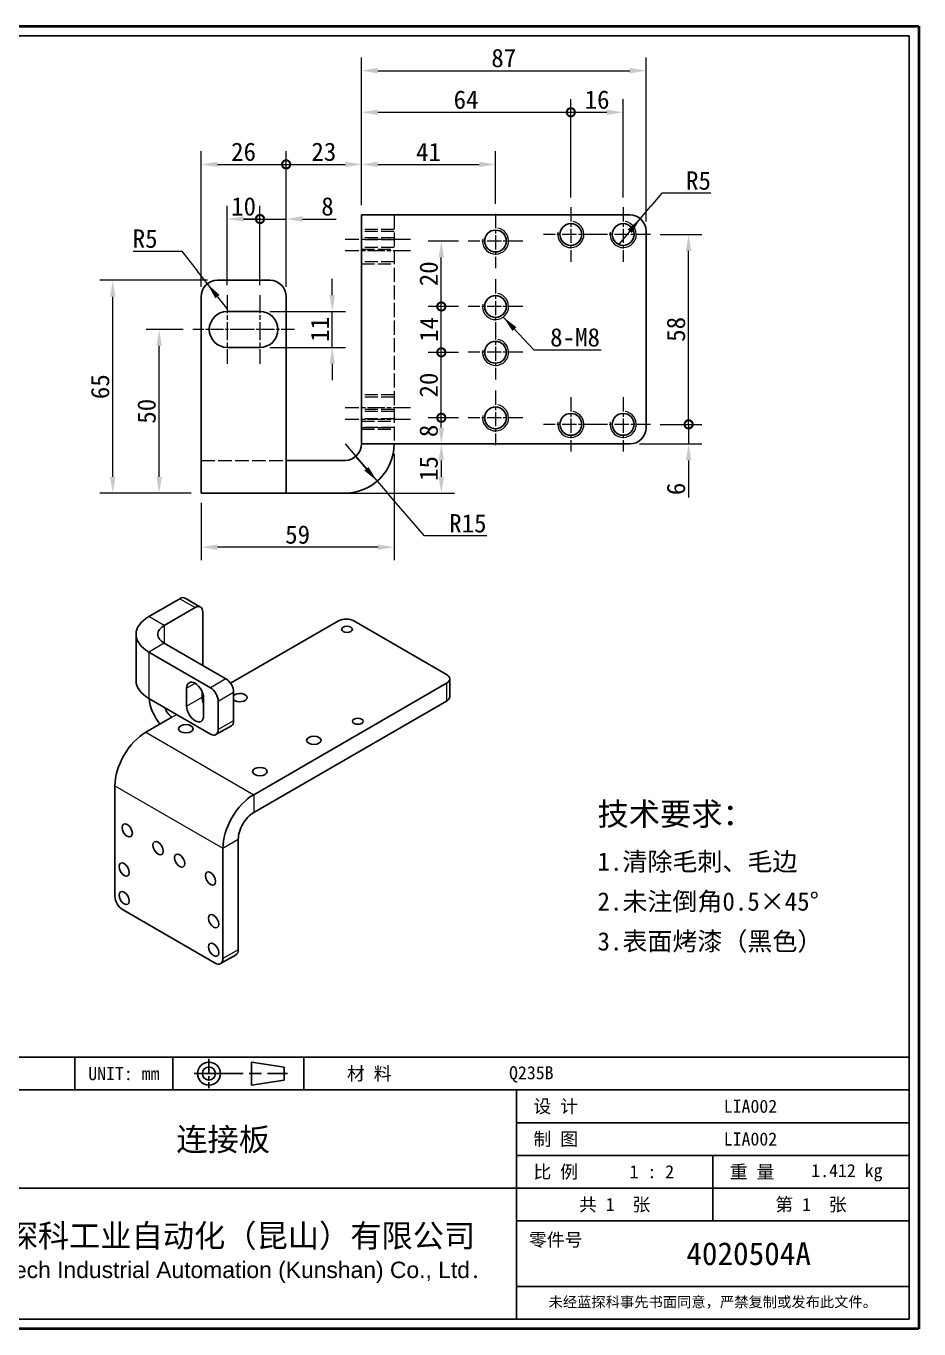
# Model space of a CAD drawing. Header units: millimetres. Extents: x 12 to 583, y 11 to 409.
# Drawn here: x 310.1 to 583, y 11 to 409 of the extents above; entities that cross this region are included whole.
import ezdxf
from ezdxf.enums import TextEntityAlignment as Align

# ---------------------------------------------------------------- set-up
doc = ezdxf.new("R2010")
doc.units = ezdxf.units.MM
doc.header["$LTSCALE"] = 2
doc.linetypes.add('CHAIN', pattern=[0.3543, 0.2362, -0.0295, 0.0591, -0.0295])
doc.linetypes.add('DASHED', pattern=[0.2067, 0.1654, -0.0413])
for name, color, linetype, lineweight in [('1', 7, 'Continuous', 18), ('可见 (ISO)', 7, 'Continuous', 25), ('可见窄的 (ISO)', 7, 'Continuous', 18), ('图框 (ISO)', 7, 'Continuous', 35), ('标题 (ISO)', 7, 'Continuous', 25)]:
    doc.layers.add(name, color=color, linetype=linetype, lineweight=lineweight)
for name, color, linetype, lineweight, true_color in [('中心标记 (ISO)', 1, 'CHAIN', 18, 0xff0000), ('中心线 (ISO)', 1, 'CHAIN', 18, 0xff0000), ('尺寸 (ISO)', 7, 'Continuous', 18, 0x008000), ('符号 (ISO)', 7, 'Continuous', 18, 0x008000), ('隐藏 (ISO)', 5, 'DASHED', 18, 0x0000ff)]:
    doc.layers.add(name, color=color, linetype=linetype, lineweight=lineweight, true_color=true_color)
doc.styles.add('文本样式164', font='SimSun.ttf')
doc.styles.add('文本样式165', font='SimSun.ttf')
doc.styles.add('文本样式74', font='SimSun.ttf')
doc.styles.add('最新国标', font='simfang.ttf')
doc.styles.add('注释文本 (ISO)', font='simfang.ttf')
doc.dimstyles.new('默认 (GB)', dxfattribs={"dimscale": 2, "dimtxt": 2.8, "dimasz": 2.5, "dimexe": 2, "dimexo": 1.5, "dimgap": 0.5, "dimtad": 1, "dimtoh": 1, "dimdsep": 46, "dimtxsty": '最新国标', "dimcen": 0.09, "dimdle": 10, "dimclrd": 256, "dimclre": 256, "dimclrt": 256, "dimaunit": 1, "dimadec": 3, "dimazin": 2, "dimtfac": 0.535714, "dimtmove": 0, "dimatfit": 3, "dimfxl": 0, "dimtolj": 1, "dimtzin": 0, "dimlwd": -1, "dimlwe": -1, "dimarcsym": 0})
doc.dimstyles.new('默认 (GB)$7', dxfattribs={"dimscale": 2, "dimtxt": 2.8, "dimasz": 2.5, "dimexe": 2, "dimexo": 1.5, "dimgap": 0.5, "dimtad": 1, "dimtoh": 1, "dimdsep": 46, "dimtxsty": '最新国标', "dimcen": 0.09, "dimdle": 10, "dimclrd": 256, "dimclre": 256, "dimclrt": 256, "dimaunit": 1, "dimadec": 3, "dimazin": 2, "dimtfac": 0.535714, "dimtmove": 0, "dimatfit": 3, "dimfxl": 0, "dimtolj": 1, "dimtzin": 0, "dimlwd": -1, "dimlwe": -1, "dimarcsym": 0})

# ---------------------------------------------------------------- blocks, each defined once
blk = doc.blocks.new('图框 最新国标')
at = {"layer": '图框 (ISO)'}
for p, q in [((6, 204.5), (291.5, 204.5)), ((291.5, 204.5), (291.5, 5.5)), ((291.5, 5.5), (6, 5.5))]:
    blk.add_line(p, q, dxfattribs=at)
at = {"layer": '图框 (ISO)', "color": 7, "linetype": 'Continuous', "lineweight": 25}
for p, q in [((18, 203), (290, 203)), ((18, 203), (290, 203)), ((290, 203), (290, 7)), ((290, 203), (290, 7)), ((290, 7), (6, 7)), ((290, 7), (18, 7))]:
    blk.add_line(p, q, dxfattribs=at)
at = {"layer": '图框 (ISO)', "style": '文本样式74'}
blk.add_attdef('零件代号_001', (42.68, 200.25), '', height=2.5, rotation=180, dxfattribs=at)
blk = doc.blocks.new('标题栏 最新国标')
at = {"layer": '标题 (ISO)'}
for p, q in [((381.98, -183.84), (196.98, -183.84)), ((196.98, -183.84), (196.98, -223.84)), ((254.48, -183.84), (254.48, -188.84)), ((269.48, -183.84), (269.48, -188.84)), ((281.48, -188.09), (281.48, -184.59)), ((281.48, -184.59), (286.48, -185.34)), ((289.48, -183.84), (289.48, -188.84)), ((381.98, -223.84), (381.98, -183.84)), ((383.48, -183.84), (383.48, -225.34)), ((286.48, -185.34), (286.48, -187.34)), ((196.98, -188.84), (381.98, -188.84)), ((232.98, -188.84), (232.98, -223.84)), ((286.48, -187.34), (281.48, -188.09)), ((321.98, -188.84), (321.98, -223.84)), ((321.98, -193.84), (381.98, -193.84)), ((321.98, -198.84), (381.98, -198.84)), ((351.98, -198.84), (351.98, -208.84)), ((321.98, -203.84), (232.98, -203.84)), ((321.98, -203.84), (381.98, -203.84)), ((321.98, -208.84), (381.98, -208.84)), ((321.98, -218.84), (381.98, -218.84)), ((196.98, -223.84), (381.98, -223.84)), ((383.48, -225.34), (196.98, -225.34))]:
    blk.add_line(p, q, dxfattribs=at)
at = {"layer": '标题 (ISO)', "linetype": 'CHAIN', "ltscale": 5.000333}
blk.add_line((274.98, -184.09), (274.98, -188.59), dxfattribs=at)
at = {"layer": '标题 (ISO)', "linetype": 'CHAIN', "ltscale": 15.834605}
blk.add_line((272.73, -186.34), (286.98, -186.34), dxfattribs=at)
at = {"layer": '标题 (ISO)'}
for radius in [1.75, 1]:
    blk.add_circle((274.98, -186.34), radius, dxfattribs=at)
at = {"layer": '1', "style": '文本样式164'}
for s, p in [('材 料', (299.48, -186.34)), ('UNIT: mm', (261.98, -186.34)), ('设 计', (327.98, -191.34)), ('制 图', (327.98, -196.34)), ('比 例', (327.98, -201.34)), ('重 量', (357.98, -201.34)), ('共 1  张', (336.98, -206.34)), ('第 1  张', (366.98, -206.34))]:
    blk.add_text(s, height=2, dxfattribs=at).set_placement(p, align=Align.MIDDLE_CENTER)
at = {"layer": '标题 (ISO)', "char_height": 2, "style": '注释文本 (ISO)'}
for s, insert, attachment_point, line_spacing_factor in [('{\\fSimSun|b0|i0|c134|p2;\\H0.65x;      未注公差角度及线性公差使用m\\P（GB/T1804-2000），未注形位公差使\\P用K级（GB/T 1184-1996）。\\P—————————————————\\P             6以下    ±0.05 mm\\P     6 ～   30以下    ±0.10 mm\\P    30 ～  120以下    ±0.15 mm\\P   120 ～  400以下    ±0.20 mm\\P   400 ～ 1000以下    ±0.30 mm\\P  1000 ～ 2000以下    ±0.50 mm\\P          2000以上    ±0.80 mm\\P\\H0.38462x;\\P\\H2.6x;           300以下    ±30′\\P   300 ～ 1000以下    ±15′\\P          1000以上    ±5′}', (198.48, -206.34), 4, 1.075116), ('{\\fMicrosoft YaHei|b0|i0|c134|p34;\\H1.75x;蓝探科工业自动化（昆山）有限公司\\P\\fArial|b0|i0|c0|p34;\\H0.71429x;Lantech Industrial Automation (Kunshan) Co., Ltd\\fFangSong|b0|i0|c134|p49;.\\H1.15195x; }', (277.48, -213.84), 5, 0.978695)]:
    blk.add_mtext(s, dxfattribs=dict(at, insert=insert, attachment_point=attachment_point, line_spacing_factor=line_spacing_factor))
at = {"layer": '标题 (ISO)', "attachment_point": 5, "style": '注释文本 (ISO)'}
for s, insert, char_height in [('\\fFangSong|b0|i0;零件号', (327.98, -211.84), 2), ('\\fSimSun|b0|i0;{\\H1.6000;未经蓝探科事先书面同意，严禁复制或发布此文件。}', (351.98, -221.34), 1.6)]:
    blk.add_mtext(s, dxfattribs=dict(at, insert=insert, char_height=char_height))
at = {"layer": '标题 (ISO)'}
for tag, p, height, style in [('材料_001', (320.84, -187.21), 2, '注释文本 (ISO)'), ('设计人_001', (353.65, -192.33), 2, '注释文本 (ISO)'), ('库存编号_001', (269.98, -198.14), 3.5, '文本样式165'), ('设计人_001', (353.65, -197.33), 2, '注释文本 (ISO)'), ('视图比例_001', (339.26, -202.33), 2, '注释文本 (ISO)'), ('质量\\P3;_001', (367.02, -202.16), 2, '注释文本 (ISO)'), ('零件代号_001', (347.93, -215.59), 3.5, '文本样式165')]:
    blk.add_attdef(tag, p, '', height=height, dxfattribs=dict(at, style=style))
blk = doc.blocks.new('_DotSmall')
at = {"color": 0, "linetype": 'ByBlock', "const_width": 0.5}
blk.add_lwpolyline([(-0.0625, 0, 1), (0.0625, 0, 1)], format="xyb", close=True, dxfattribs=at)
blk = doc.blocks.new('*D19')
at = {"layer": 'Defpoints', "color": 0, "transparency": 16777216}
for p in [(389.6, 366.74), (363.6, 326.33), (389.6, 326.33)]:
    blk.add_point(p, dxfattribs=at)
at = {"layer": '尺寸 (ISO)', "color": 116, "true_color": 0x00803f, "transparency": 16777216}
for p, q in [((363.6, 329.33), (363.6, 370.74)), ((389.6, 329.33), (389.6, 370.74)), ((368.6, 366.74), (389.6, 366.74))]:
    blk.add_line(p, q, dxfattribs=at)
blk.add_solid([(368.6, 367.57), (368.6, 365.9), (363.6, 366.74)], dxfattribs=at)
at = {"layer": '尺寸 (ISO)', "color": 116, "true_color": 0x00803f, "transparency": 16777216, "xscale": 5, "yscale": 5, "zscale": 5}
blk.add_blockref('_DotSmall', (389.6, 366.74), dxfattribs=at)
at = {"layer": '尺寸 (ISO)', "transparency": 16777216, "insert": (376.58, 370.57), "char_height": 5.6, "attachment_point": 5, "style": '最新国标'}
blk.add_mtext('\\A1;26', dxfattribs=at)
blk = doc.blocks.new('*D20')
at = {"layer": 'Defpoints', "color": 0, "transparency": 16777216}
for p in [(412.6, 366.74), (412.6, 351.33), (389.6, 326.33)]:
    blk.add_point(p, dxfattribs=at)
at = {"layer": '尺寸 (ISO)', "color": 116, "true_color": 0x00803f, "transparency": 16777216}
for p, q in [((389.6, 329.33), (389.6, 370.74)), ((412.6, 354.33), (412.6, 370.74)), ((389.6, 366.74), (407.6, 366.74))]:
    blk.add_line(p, q, dxfattribs=at)
blk.add_solid([(407.6, 367.57), (407.6, 365.9), (412.6, 366.74)], dxfattribs=at)
at = {"layer": '尺寸 (ISO)', "color": 116, "true_color": 0x00803f, "transparency": 16777216, "xscale": 5, "yscale": 5, "zscale": 5, "rotation": 180}
blk.add_blockref('_DotSmall', (389.6, 366.74), dxfattribs=at)
at = {"layer": '尺寸 (ISO)', "transparency": 16777216, "insert": (401.12, 370.57), "char_height": 5.6, "attachment_point": 5, "style": '最新国标'}
blk.add_mtext('\\A1;23', dxfattribs=at)
blk = doc.blocks.new('*D21')
at = {"layer": 'Defpoints', "color": 0, "transparency": 16777216}
for p in [(381.6, 350.05), (371.6, 326.83), (381.6, 326.83)]:
    blk.add_point(p, dxfattribs=at)
at = {"layer": '尺寸 (ISO)', "color": 116, "true_color": 0x00803f, "transparency": 16777216}
for p, q in [((371.6, 329.83), (371.6, 354.05)), ((381.6, 329.83), (381.6, 354.05)), ((376.6, 350.05), (381.6, 350.05))]:
    blk.add_line(p, q, dxfattribs=at)
blk.add_solid([(376.6, 350.88), (376.6, 349.21), (371.6, 350.05)], dxfattribs=at)
at = {"layer": '尺寸 (ISO)', "color": 116, "true_color": 0x00803f, "transparency": 16777216, "xscale": 5, "yscale": 5, "zscale": 5}
blk.add_blockref('_DotSmall', (381.6, 350.05), dxfattribs=at)
at = {"layer": '尺寸 (ISO)', "transparency": 16777216, "insert": (376.58, 353.88), "char_height": 5.6, "attachment_point": 5, "style": '最新国标'}
blk.add_mtext('\\A1;10', dxfattribs=at)
blk = doc.blocks.new('*D22')
at = {"layer": 'Defpoints', "color": 0, "transparency": 16777216}
for p in [(389.6, 350.05), (381.6, 326.83), (389.6, 326.33)]:
    blk.add_point(p, dxfattribs=at)
at = {"layer": '尺寸 (ISO)', "color": 116, "true_color": 0x00803f, "transparency": 16777216}
for p, q in [((381.6, 329.83), (381.6, 354.05)), ((389.6, 329.33), (389.6, 354.05)), ((381.6, 350.05), (376.6, 350.05)), ((381.6, 350.05), (389.6, 350.05)), ((394.6, 350.05), (404.86, 350.05))]:
    blk.add_line(p, q, dxfattribs=at)
blk.add_solid([(394.6, 350.88), (394.6, 349.21), (389.6, 350.05)], dxfattribs=at)
at = {"layer": '尺寸 (ISO)', "color": 116, "true_color": 0x00803f, "transparency": 16777216, "xscale": 5, "yscale": 5, "zscale": 5}
blk.add_blockref('_DotSmall', (381.6, 350.05), dxfattribs=at)
at = {"layer": '尺寸 (ISO)', "transparency": 16777216, "insert": (402.23, 353.88), "char_height": 5.6, "attachment_point": 5, "style": '最新国标'}
blk.add_mtext('\\A1;8', dxfattribs=at)
blk = doc.blocks.new('*D23')
at = {"layer": 'Defpoints', "color": 0, "transparency": 16777216}
for p in [(432.6, 281.33), (389.6, 266.33), (437.02, 266.33)]:
    blk.add_point(p, dxfattribs=at)
at = {"layer": '尺寸 (ISO)', "color": 116, "true_color": 0x00803f, "transparency": 16777216}
for p, q in [((435.6, 281.33), (441.02, 281.33)), ((437.02, 276.33), (437.02, 271.33)), ((392.6, 266.33), (441.02, 266.33))]:
    blk.add_line(p, q, dxfattribs=at)
for points in [[(436.18, 276.33), (437.85, 276.33), (437.02, 281.33)], [(436.18, 271.33), (437.85, 271.33), (437.02, 266.33)]]:
    blk.add_solid(points, dxfattribs=at)
at = {"layer": '尺寸 (ISO)', "transparency": 16777216, "insert": (433.18, 273.83), "char_height": 5.6, "attachment_point": 5, "rotation": 90, "style": '最新国标'}
blk.add_mtext('\\A1;15', dxfattribs=at)
blk = doc.blocks.new('*D24')
at = {"layer": 'Defpoints', "color": 0, "transparency": 16777216}
for p in [(350.79, 316.33), (361.1, 316.33), (363.6, 266.33)]:
    blk.add_point(p, dxfattribs=at)
at = {"layer": '尺寸 (ISO)', "color": 116, "true_color": 0x00803f, "transparency": 16777216}
for p, q in [((358.1, 316.33), (346.79, 316.33)), ((350.79, 271.33), (350.79, 311.33)), ((360.6, 266.33), (346.79, 266.33))]:
    blk.add_line(p, q, dxfattribs=at)
for points in [[(349.96, 311.33), (351.63, 311.33), (350.79, 316.33)], [(349.96, 271.33), (351.63, 271.33), (350.79, 266.33)]]:
    blk.add_solid(points, dxfattribs=at)
at = {"layer": '尺寸 (ISO)', "transparency": 16777216, "insert": (346.96, 291.33), "char_height": 5.6, "attachment_point": 5, "rotation": 90, "style": '最新国标'}
blk.add_mtext('\\A1;50', dxfattribs=at)
blk = doc.blocks.new('*D25')
at = {"layer": 'Defpoints', "color": 0, "transparency": 16777216}
for p in [(336.6, 331.33), (368.6, 331.33), (363.6, 266.33)]:
    blk.add_point(p, dxfattribs=at)
at = {"layer": '尺寸 (ISO)', "color": 116, "true_color": 0x00803f, "transparency": 16777216}
for p, q in [((365.6, 331.33), (332.6, 331.33)), ((336.6, 271.33), (336.6, 326.33)), ((360.6, 266.33), (332.6, 266.33))]:
    blk.add_line(p, q, dxfattribs=at)
for points in [[(335.76, 326.33), (337.43, 326.33), (336.6, 331.33)], [(335.76, 271.33), (337.43, 271.33), (336.6, 266.33)]]:
    blk.add_solid(points, dxfattribs=at)
at = {"layer": '尺寸 (ISO)', "transparency": 16777216, "insert": (332.76, 298.83), "char_height": 5.6, "attachment_point": 5, "rotation": 90, "style": '最新国标'}
blk.add_mtext('\\A1;65', dxfattribs=at)
blk = doc.blocks.new('*D26')
at = {"layer": 'Defpoints', "color": 0, "transparency": 16777216}
for p in [(381.6, 321.83), (403.7, 321.83), (381.6, 310.83)]:
    blk.add_point(p, dxfattribs=at)
at = {"layer": '尺寸 (ISO)', "color": 116, "true_color": 0x00803f, "transparency": 16777216}
for p, q in [((403.7, 326.83), (403.7, 331.83)), ((384.6, 321.83), (407.7, 321.83)), ((403.7, 310.83), (403.7, 321.83)), ((384.6, 310.83), (407.7, 310.83)), ((403.7, 305.83), (403.7, 300.83))]:
    blk.add_line(p, q, dxfattribs=at)
for points in [[(402.87, 326.83), (404.54, 326.83), (403.7, 321.83)], [(402.87, 305.83), (404.54, 305.83), (403.7, 310.83)]]:
    blk.add_solid(points, dxfattribs=at)
at = {"layer": '尺寸 (ISO)', "transparency": 16777216, "insert": (399.9, 316.33), "char_height": 5.6, "attachment_point": 5, "rotation": 90, "style": '最新国标'}
blk.add_mtext('\\A1;11', dxfattribs=at)
blk = doc.blocks.new('*D27')
at = {"layer": 'Defpoints', "color": 0, "transparency": 16777216}
for p in [(453.6, 366.74), (412.6, 351.33), (453.6, 351.66)]:
    blk.add_point(p, dxfattribs=at)
at = {"layer": '尺寸 (ISO)', "color": 116, "true_color": 0x00803f, "transparency": 16777216}
for p, q in [((412.6, 354.33), (412.6, 370.74)), ((453.6, 354.66), (453.6, 370.74)), ((417.6, 366.74), (448.6, 366.74))]:
    blk.add_line(p, q, dxfattribs=at)
for points in [[(417.6, 367.57), (417.6, 365.9), (412.6, 366.74)], [(448.6, 367.57), (448.6, 365.9), (453.6, 366.74)]]:
    blk.add_solid(points, dxfattribs=at)
at = {"layer": '尺寸 (ISO)', "transparency": 16777216, "insert": (433.1, 370.54), "char_height": 5.6, "attachment_point": 5, "style": '最新国标'}
blk.add_mtext('\\A1;41', dxfattribs=at)
blk = doc.blocks.new('*D28')
at = {"layer": 'Defpoints', "color": 0, "transparency": 16777216}
for p in [(476.6, 382.66), (412.6, 351.33), (476.6, 353.66)]:
    blk.add_point(p, dxfattribs=at)
at = {"layer": '尺寸 (ISO)', "color": 116, "true_color": 0x00803f, "transparency": 16777216}
for p, q in [((412.6, 354.33), (412.6, 386.66)), ((476.6, 356.66), (476.6, 386.66)), ((417.6, 382.66), (476.6, 382.66))]:
    blk.add_line(p, q, dxfattribs=at)
blk.add_solid([(417.6, 383.49), (417.6, 381.83), (412.6, 382.66)], dxfattribs=at)
at = {"layer": '尺寸 (ISO)', "color": 116, "true_color": 0x00803f, "transparency": 16777216, "xscale": 5, "yscale": 5, "zscale": 5}
blk.add_blockref('_DotSmall', (476.6, 382.66), dxfattribs=at)
at = {"layer": '尺寸 (ISO)', "transparency": 16777216, "insert": (444.58, 386.49), "char_height": 5.6, "attachment_point": 5, "style": '最新国标'}
blk.add_mtext('\\A1;64', dxfattribs=at)
blk = doc.blocks.new('*D29')
at = {"layer": 'Defpoints', "color": 0, "transparency": 16777216}
for p in [(492.6, 382.66), (476.6, 353.66), (492.6, 353.66)]:
    blk.add_point(p, dxfattribs=at)
at = {"layer": '尺寸 (ISO)', "color": 116, "true_color": 0x00803f, "transparency": 16777216}
for p, q in [((476.6, 356.66), (476.6, 386.66)), ((492.6, 356.66), (492.6, 386.66)), ((476.6, 382.66), (487.6, 382.66))]:
    blk.add_line(p, q, dxfattribs=at)
blk.add_solid([(487.6, 383.49), (487.6, 381.83), (492.6, 382.66)], dxfattribs=at)
at = {"layer": '尺寸 (ISO)', "color": 116, "true_color": 0x00803f, "transparency": 16777216, "xscale": 5, "yscale": 5, "zscale": 5, "rotation": 180}
blk.add_blockref('_DotSmall', (476.6, 382.66), dxfattribs=at)
at = {"layer": '尺寸 (ISO)', "transparency": 16777216, "insert": (484.62, 386.49), "char_height": 5.6, "attachment_point": 5, "style": '最新国标'}
blk.add_mtext('\\A1;16', dxfattribs=at)
blk = doc.blocks.new('*D30')
at = {"layer": 'Defpoints', "color": 0, "transparency": 16777216}
for p in [(437.02, 289.33), (445.27, 289.33), (432.6, 281.33)]:
    blk.add_point(p, dxfattribs=at)
at = {"layer": '尺寸 (ISO)', "color": 116, "true_color": 0x00803f, "transparency": 16777216}
for p, q in [((442.27, 289.33), (433.02, 289.33)), ((437.02, 286.33), (437.02, 289.33))]:
    blk.add_line(p, q, dxfattribs=at)
blk.add_solid([(436.18, 286.33), (437.85, 286.33), (437.02, 281.33)], dxfattribs=at)
at = {"layer": '尺寸 (ISO)', "color": 116, "true_color": 0x00803f, "transparency": 16777216, "xscale": 5, "yscale": 5, "zscale": 5, "rotation": 90}
blk.add_blockref('_DotSmall', (437.02, 289.33), dxfattribs=at)
at = {"layer": '尺寸 (ISO)', "transparency": 16777216, "insert": (433.18, 285.33), "char_height": 5.6, "attachment_point": 5, "rotation": 90, "style": '最新国标'}
blk.add_mtext('\\A1;8', dxfattribs=at)
blk = doc.blocks.new('*D31')
at = {"layer": 'Defpoints', "color": 0, "transparency": 16777216}
for p in [(437.02, 309.33), (445.27, 309.33), (445.27, 289.33)]:
    blk.add_point(p, dxfattribs=at)
at = {"layer": '尺寸 (ISO)', "color": 116, "true_color": 0x00803f, "transparency": 16777216}
for p, q in [((442.27, 309.33), (433.02, 309.33)), ((437.02, 289.33), (437.02, 309.33)), ((442.27, 289.33), (433.02, 289.33))]:
    blk.add_line(p, q, dxfattribs=at)
at = {"layer": '尺寸 (ISO)', "color": 116, "true_color": 0x00803f, "transparency": 16777216, "xscale": 5, "yscale": 5, "zscale": 5}
for p, rotation in [((437.02, 309.33), 90), ((437.02, 289.33), 270)]:
    blk.add_blockref('_DotSmall', p, dxfattribs=dict(at, rotation=rotation))
at = {"layer": '尺寸 (ISO)', "transparency": 16777216, "insert": (433.18, 299.33), "char_height": 5.6, "attachment_point": 5, "rotation": 90, "style": '最新国标'}
blk.add_mtext('\\A1;20', dxfattribs=at)
blk = doc.blocks.new('*D32')
at = {"layer": 'Defpoints', "color": 0, "transparency": 16777216}
for p in [(437.02, 323.33), (445.27, 323.33), (445.27, 309.33)]:
    blk.add_point(p, dxfattribs=at)
at = {"layer": '尺寸 (ISO)', "color": 116, "true_color": 0x00803f, "transparency": 16777216}
for p, q in [((442.27, 323.33), (433.02, 323.33)), ((437.02, 309.33), (437.02, 323.33)), ((442.27, 309.33), (433.02, 309.33))]:
    blk.add_line(p, q, dxfattribs=at)
at = {"layer": '尺寸 (ISO)', "color": 116, "true_color": 0x00803f, "transparency": 16777216, "xscale": 5, "yscale": 5, "zscale": 5}
for p, rotation in [((437.02, 323.33), 270), ((437.02, 309.33), 90)]:
    blk.add_blockref('_DotSmall', p, dxfattribs=dict(at, rotation=rotation))
at = {"layer": '尺寸 (ISO)', "transparency": 16777216, "insert": (433.22, 316.33), "char_height": 5.6, "attachment_point": 5, "rotation": 90, "style": '最新国标'}
blk.add_mtext('\\A1;14', dxfattribs=at)
blk = doc.blocks.new('*D33')
at = {"layer": 'Defpoints', "color": 0, "transparency": 16777216}
for p in [(437.02, 343.33), (445.27, 343.33), (445.27, 323.33)]:
    blk.add_point(p, dxfattribs=at)
at = {"layer": '尺寸 (ISO)', "color": 116, "true_color": 0x00803f, "transparency": 16777216}
for p, q in [((442.27, 343.33), (433.02, 343.33)), ((437.02, 323.33), (437.02, 338.33)), ((442.27, 323.33), (433.02, 323.33))]:
    blk.add_line(p, q, dxfattribs=at)
blk.add_solid([(436.18, 338.33), (437.85, 338.33), (437.02, 343.33)], dxfattribs=at)
at = {"layer": '尺寸 (ISO)', "color": 116, "true_color": 0x00803f, "transparency": 16777216, "xscale": 5, "yscale": 5, "zscale": 5, "rotation": 270}
blk.add_blockref('_DotSmall', (437.02, 323.33), dxfattribs=at)
at = {"layer": '尺寸 (ISO)', "transparency": 16777216, "insert": (433.18, 333.33), "char_height": 5.6, "attachment_point": 5, "rotation": 90, "style": '最新国标'}
blk.add_mtext('\\A1;20', dxfattribs=at)
blk = doc.blocks.new('*D34')
at = {"layer": 'Defpoints', "color": 0, "transparency": 16777216}
for p in [(500.92, 287.33), (512.6, 287.33), (494.6, 281.33)]:
    blk.add_point(p, dxfattribs=at)
at = {"layer": '尺寸 (ISO)', "color": 116, "true_color": 0x00803f, "transparency": 16777216}
for p, q in [((512.6, 287.33), (512.6, 297.33)), ((503.92, 287.33), (516.6, 287.33)), ((512.6, 287.33), (512.6, 281.33)), ((497.6, 281.33), (516.6, 281.33)), ((512.6, 276.33), (512.6, 264.96))]:
    blk.add_line(p, q, dxfattribs=at)
blk.add_solid([(511.76, 276.33), (513.43, 276.33), (512.6, 281.33)], dxfattribs=at)
at = {"layer": '尺寸 (ISO)', "color": 116, "true_color": 0x00803f, "transparency": 16777216, "xscale": 5, "yscale": 5, "zscale": 5, "rotation": 270}
blk.add_blockref('_DotSmall', (512.6, 287.33), dxfattribs=at)
at = {"layer": '尺寸 (ISO)', "transparency": 16777216, "insert": (508.76, 267.61), "char_height": 5.6, "attachment_point": 5, "rotation": 90, "style": '最新国标'}
blk.add_mtext('\\A1;6', dxfattribs=at)
blk = doc.blocks.new('*D35')
at = {"layer": 'Defpoints', "color": 0, "transparency": 16777216}
for p in [(500.92, 345.33), (512.6, 345.33), (500.92, 287.33)]:
    blk.add_point(p, dxfattribs=at)
at = {"layer": '尺寸 (ISO)', "color": 116, "true_color": 0x00803f, "transparency": 16777216}
for p, q in [((503.92, 345.33), (516.6, 345.33)), ((512.6, 287.33), (512.6, 340.33)), ((503.92, 287.33), (516.6, 287.33))]:
    blk.add_line(p, q, dxfattribs=at)
blk.add_solid([(511.76, 340.33), (513.43, 340.33), (512.6, 345.33)], dxfattribs=at)
at = {"layer": '尺寸 (ISO)', "color": 116, "true_color": 0x00803f, "transparency": 16777216, "xscale": 5, "yscale": 5, "zscale": 5, "rotation": 270}
blk.add_blockref('_DotSmall', (512.6, 287.33), dxfattribs=at)
at = {"layer": '尺寸 (ISO)', "transparency": 16777216, "insert": (508.76, 316.35), "char_height": 5.6, "attachment_point": 5, "rotation": 90, "style": '最新国标'}
blk.add_mtext('\\A1;58', dxfattribs=at)
blk = doc.blocks.new('*D36')
at = {"layer": 'Defpoints', "color": 0, "transparency": 16777216}
for p in [(499.6, 395.37), (412.6, 351.33), (499.6, 346.33)]:
    blk.add_point(p, dxfattribs=at)
at = {"layer": '尺寸 (ISO)', "color": 116, "true_color": 0x00803f, "transparency": 16777216}
for p, q in [((412.6, 354.33), (412.6, 399.37)), ((499.6, 349.33), (499.6, 399.37)), ((417.6, 395.37), (494.6, 395.37))]:
    blk.add_line(p, q, dxfattribs=at)
for points in [[(417.6, 396.21), (417.6, 394.54), (412.6, 395.37)], [(494.6, 396.21), (494.6, 394.54), (499.6, 395.37)]]:
    blk.add_solid(points, dxfattribs=at)
at = {"layer": '尺寸 (ISO)', "transparency": 16777216, "insert": (456.1, 399.2), "char_height": 5.6, "attachment_point": 5, "style": '最新国标'}
blk.add_mtext('\\A1;87', dxfattribs=at)
blk = doc.blocks.new('*D37')
at = {"layer": 'Defpoints', "color": 0, "transparency": 16777216}
for p in [(407.6, 281.33), (417.4, 269.98)]:
    blk.add_point(p, dxfattribs=at)
at = {"layer": '尺寸 (ISO)', "color": 116, "true_color": 0x00803f, "transparency": 16777216}
for p, q in [((407.6, 281.33), (417.4, 269.98)), ((414.13, 273.76), (410.86, 277.55)), ((417.4, 269.98), (420.67, 266.19)), ((431.85, 253.24), (420.67, 266.19)), ((450.89, 253.24), (431.85, 253.24))]:
    blk.add_line(p, q, dxfattribs=at)
blk.add_solid([(414.76, 274.31), (413.5, 273.22), (417.4, 269.98)], dxfattribs=at)
at = {"layer": '尺寸 (ISO)', "transparency": 16777216, "insert": (445.13, 257.07), "char_height": 5.6, "attachment_point": 5, "style": '最新国标'}
blk.add_mtext('\\A1;R15', dxfattribs=at)
blk = doc.blocks.new('*D41')
at = {"layer": 'Defpoints', "color": 0, "transparency": 16777216}
for p in [(422.6, 281.33), (363.6, 266.33), (363.6, 249.8)]:
    blk.add_point(p, dxfattribs=at)
at = {"layer": '尺寸 (ISO)', "color": 116, "true_color": 0x00803f, "transparency": 16777216}
for p, q in [((422.6, 278.33), (422.6, 245.8)), ((363.6, 263.33), (363.6, 245.8)), ((417.6, 249.8), (368.6, 249.8))]:
    blk.add_line(p, q, dxfattribs=at)
for points in [[(368.6, 250.63), (368.6, 248.97), (363.6, 249.8)], [(417.6, 250.63), (417.6, 248.97), (422.6, 249.8)]]:
    blk.add_solid(points, dxfattribs=at)
at = {"layer": '尺寸 (ISO)', "transparency": 16777216, "insert": (393.1, 253.63), "char_height": 5.6, "attachment_point": 5, "style": '最新国标'}
blk.add_mtext('\\A1;59', dxfattribs=at)
blk = doc.blocks.new('*D46')
at = {"layer": 'Defpoints', "color": 0, "transparency": 16777216}
for p in [(494.6, 346.33), (497.83, 350.15)]:
    blk.add_point(p, dxfattribs=at)
at = {"layer": '尺寸 (ISO)', "color": 116, "true_color": 0x00803f, "transparency": 16777216}
for p, q in [((504.44, 357.94), (501.06, 353.96)), ((519.34, 357.94), (504.44, 357.94)), ((497.83, 350.15), (501.06, 353.96)), ((494.6, 346.33), (491.36, 342.52)), ((494.6, 346.33), (497.83, 350.15))]:
    blk.add_line(p, q, dxfattribs=at)
blk.add_solid([(493.96, 346.87), (495.23, 345.8), (497.83, 350.15)], dxfattribs=at)
at = {"layer": '尺寸 (ISO)', "transparency": 16777216, "insert": (515.63, 361.77), "char_height": 5.6, "attachment_point": 5, "style": '最新国标'}
blk.add_mtext('\\A1;R5', dxfattribs=at)
blk = doc.blocks.new('*D48')
at = {"layer": 'Defpoints', "color": 0, "transparency": 16777216}
for p in [(365.51, 330.26), (368.6, 326.33)]:
    blk.add_point(p, dxfattribs=at)
at = {"layer": '尺寸 (ISO)', "color": 116, "true_color": 0x00803f, "transparency": 16777216}
for p, q in [((342.8, 340.19), (357.7, 340.19)), ((357.7, 340.19), (362.42, 334.19)), ((365.51, 330.26), (362.42, 334.19)), ((368.6, 326.33), (365.51, 330.26)), ((368.6, 326.33), (371.69, 322.4))]:
    blk.add_line(p, q, dxfattribs=at)
blk.add_solid([(369.25, 326.85), (367.94, 325.82), (365.51, 330.26)], dxfattribs=at)
at = {"layer": '尺寸 (ISO)', "transparency": 16777216, "insert": (346.51, 344.02), "char_height": 5.6, "attachment_point": 5, "style": '最新国标'}
blk.add_mtext('\\A1;R5', dxfattribs=at)

msp = doc.modelspace()

# ---------------------------------------------------------------- linework, layer by layer
at = {"layer": '中心标记 (ISO)', "ltscale": 9.249035}
for p, q in [((453.5969, 351.6574), (453.5969, 335.0104)), ((476.5969, 353.6574), (476.5969, 337.0104)), ((492.5969, 353.6574), (492.5969, 337.0104)), ((461.9204, 343.3339), (445.2734, 343.3339)), ((484.9204, 345.3339), (468.2734, 345.3339)), ((500.9204, 345.3339), (484.2734, 345.3339)), ((453.5969, 331.6574), (453.5969, 315.0104)), ((461.9204, 323.3339), (445.2734, 323.3339)), ((453.5969, 317.6574), (453.5969, 301.0104)), ((461.9204, 309.3339), (445.2734, 309.3339)), ((453.5969, 297.6574), (453.5969, 281.0104)), ((476.5969, 295.6574), (476.5969, 279.0104)), ((492.5969, 295.6574), (492.5969, 279.0104)), ((461.9204, 289.3339), (445.2734, 289.3339)), ((484.9204, 287.3339), (468.2734, 287.3339)), ((500.9204, 287.3339), (484.2734, 287.3339))]:
    msp.add_line(p, q, dxfattribs=at)
at = {"layer": '中心标记 (ISO)', "ltscale": 11.667578}
for p, q in [((371.5969, 326.8339), (371.5969, 305.8339)), ((381.5969, 326.8339), (381.5969, 305.8339))]:
    msp.add_line(p, q, dxfattribs=at)
at = {"layer": '中心标记 (ISO)', "ltscale": 8.611757}
for p, q in [((376.5969, 316.3339), (361.0969, 316.3339)), ((392.0969, 316.3339), (376.5969, 316.3339))]:
    msp.add_line(p, q, dxfattribs=at)
at = {"layer": '中心线 (ISO)', "ltscale": 11.111974}
for p, q in [((427.5969, 343.8339), (407.5969, 343.8339)), ((427.5969, 340.3339), (407.5969, 340.3339)), ((427.5969, 292.3339), (407.5969, 292.3339)), ((427.5969, 288.8339), (407.5969, 288.8339))]:
    msp.add_line(p, q, dxfattribs=at)
at = {"layer": '可见 (ISO)'}
for p, q in [((412.5969, 281.3339), (412.5969, 351.3339)), ((412.5969, 351.3339), (432.5969, 351.3339)), ((494.5969, 351.3339), (432.5969, 351.3339)), ((499.5969, 346.3339), (499.5969, 286.3339)), ((368.5969, 331.3339), (384.5969, 331.3339)), ((363.5969, 286.3339), (363.5969, 326.3339)), ((389.5969, 326.3339), (389.5969, 286.3339)), ((371.5969, 321.8339), (381.5969, 321.8339)), ((381.5969, 310.8339), (371.5969, 310.8339)), ((363.5969, 286.3339), (363.5969, 266.3339)), ((389.5969, 266.3339), (389.5969, 286.3339)), ((412.5969, 281.3339), (432.5969, 281.3339)), ((494.5969, 281.3339), (432.5969, 281.3339)), ((389.5969, 276.3339), (407.5969, 276.3339)), ((363.5969, 266.3339), (389.5969, 266.3339)), ((389.5969, 266.3339), (407.5969, 266.3339)), ((357.0512, 234.0754), (347.6231, 228.6321)), ((361.7653, 231.3537), (352.3372, 225.9104)), ((363.432, 231.5188), (358.7179, 234.2405)), ((364.1223, 229.9929), (364.1223, 213.6629)), ((372.6076, 208.2196), (405.6059, 227.2712)), ((438.6042, 210.9413), (410.3199, 227.2712)), ((343.7179, 209.0361), (343.7179, 223.1887)), ((371.1934, 209.5805), (352.3372, 220.4671)), ((347.6231, 217.7454), (366.4793, 206.8588)), ((379.6787, 174.1989), (438.6042, 208.2196)), ((439.5805, 209.5805), (439.5805, 204.1372)), ((366.4793, 192.7062), (347.6231, 203.5928)), ((359.1726, 201.2794), (359.1726, 206.7227)), ((363.8866, 205.7224), (363.8866, 204.0011)), ((364.358, 203.7289), (364.358, 198.2856)), ((373.5028, 206.0698), (373.5504, 206.0423)), ((373.5504, 206.0423), (373.5106, 206.0193)), ((373.5504, 205.498), (373.5504, 196.7887)), ((368.8364, 202.7763), (368.8364, 194.067)), ((379.6787, 168.7556), (438.6042, 202.7763)), ((346.6803, 193.2505), (354.6942, 197.8773)), ((372.86, 195.2628), (368.146, 192.5411)), ((337.2522, 143.1721), (337.2522, 176.9206)), ((374.9646, 126.8421), (374.9646, 160.5907)), ((370.2506, 124.1205), (370.2506, 157.869)), ((367.8935, 122.7597), (339.6093, 139.0896)), ((369.5602, 122.5946), (374.2743, 125.3162))]:
    msp.add_line(p, q, dxfattribs=at)
for centre in [(453.5969, 343.3339), (476.5969, 345.3339), (492.5969, 345.3339), (453.5969, 323.3339), (453.5969, 309.3339), (453.5969, 289.3339), (476.5969, 287.3339), (492.5969, 287.3339)]:
    msp.add_circle(centre, 3.3235, dxfattribs=at)
for centre, radius, start, end in [((494.5969, 346.3339), 5, 0, 90), ((368.5969, 326.3339), 5, 90, 180), ((384.5969, 326.3339), 5, 0, 90), ((371.5969, 316.3339), 5.5, 90, 270), ((381.5969, 316.3339), 5.5, 270, 90), ((494.5969, 286.3339), 5, 270, 0), ((407.5969, 281.3339), 15, 270, 0), ((407.5969, 281.3339), 5, 270, 0)]:
    msp.add_arc(centre, radius, start, end, dxfattribs=at)
for centre, major_axis, start_param, end_param in [((357.0512, 231.3537), (1.6667, 2.8868), 0, 0.78539816), ((361.7653, 228.6321), (1.6667, 2.8868), 5.49778714, 7.06858347), ((357.0512, 223.1887), (-13.3333, 0), 5.49778714, 7.06858347), ((407.9629, 225.9104), (3.3333, 0), 0.78539816, 2.35619449), ((357.0512, 223.1887), (-6.6667, 0), 5.49778714, 7.06858347), ((436.2472, 209.5805), (3.3333, 0), 5.49778714, 7.06858347), ((357.0512, 209.0361), (-13.3333, 0), 0, 0.78539816), ((361.7653, 205.2258), (-1.8333, 3.1754), 3.92699082, 7.06858347), ((371.1934, 206.8588), (-1.6667, 2.8868), 3.92699082, 5.49778714), ((354.6942, 200.599), (5, -8.6603), 4.06072241, 4.95033011), ((366.4793, 202.5042), (1.8333, -3.1754), 3.92699082, 4.53954556), ((366.4793, 204.1372), (1.6667, -2.8868), 0.78539816, 2.35619449), ((375.436, 203.865), (2.2157, 0), 3.69442875, 8.87194186), ((436.2472, 204.1372), (3.3333, 0), 5.49778714, 6.28318531), ((354.6942, 200.599), (1.6667, -2.8868), 4.33850766, 5.49778714), ((361.7653, 199.7825), (1.8333, -3.1754), 3.92699082, 7.06858347), ((371.1934, 198.1495), (1.6667, -2.8868), 0, 0.78539816), ((346.6803, 182.3639), (6.6667, 11.547), 0.78539816, 2.35619449), ((366.4793, 195.4279), (1.6667, -2.8868), 5.49778714, 7.06858347), ((379.6787, 163.3123), (6.6667, 11.547), 0.78539816, 2.35619449), ((379.6787, 163.3123), (3.3333, 5.7735), 0.78539816, 2.35619449), ((339.6093, 141.8112), (-1.6667, 2.8868), 0.78539816, 2.35619449), ((367.8935, 125.4813), (1.6667, -2.8868), 5.49778714, 7.06858347), ((372.6076, 128.203), (1.6667, -2.8868), 0, 0.78539816)]:
    msp.add_ellipse(centre, major_axis=major_axis, ratio=0.57735027, start_param=start_param, end_param=end_param, dxfattribs=at)
for centre, major_axis in [((408.1986, 224.6857), (-1.639, 0)), ((358.9369, 194.3392), (-2.2157, 0)), ((411.4985, 196.6526), (-1.639, 0)), ((398.0634, 190.801), (-2.2157, 0)), ((381.5643, 181.2753), (-2.2157, 0)), ((341.0235, 163.3123), (-1.1078, 1.9188)), ((350.4516, 157.869), (-1.1078, 1.9188)), ((357.0512, 154.0587), (-1.1078, 1.9188)), ((340.0807, 151.337), (-1.1078, 1.9188)), ((366.4793, 148.6154), (-1.1078, 1.9188)), ((340.0807, 142.6277), (-1.1078, 1.9188)), ((367.4221, 135.5514), (-1.1078, 1.9188)), ((367.4221, 126.8421), (-1.1078, 1.9188))]:
    msp.add_ellipse(centre, major_axis=major_axis, ratio=0.57735027, dxfattribs=at)
at = {"layer": '可见窄的 (ISO)'}
for p, q in [((357.0512, 234.0754), (361.7653, 231.3537)), ((352.3372, 225.9104), (347.6231, 228.6321)), ((352.3372, 225.9104), (352.3372, 220.4671)), ((352.3372, 220.4671), (347.6231, 217.7454)), ((347.6231, 217.7454), (347.6231, 203.5928)), ((359.1726, 206.7227), (361.7653, 208.2196)), ((371.1934, 209.5805), (366.4793, 206.8588)), ((438.6042, 208.2196), (438.6042, 202.7763)), ((359.1726, 201.2794), (363.8866, 204.0011)), ((363.9642, 203.2294), (364.358, 203.4567)), ((368.8364, 202.7763), (373.5504, 205.498)), ((354.6942, 197.8773), (356.1084, 198.6938)), ((373.5504, 196.7887), (368.8364, 194.067)), ((346.6803, 193.2505), (379.6787, 174.1989)), ((337.2522, 176.9206), (370.2506, 157.869)), ((379.6787, 174.1989), (379.6787, 168.7556)), ((370.2506, 157.869), (374.9646, 160.5907)), ((374.9646, 126.8421), (370.2506, 124.1205))]:
    msp.add_line(p, q, dxfattribs=at)
for centre in [(453.5969, 343.3339), (476.5969, 345.3339), (492.5969, 345.3339), (453.5969, 323.3339), (453.5969, 309.3339), (453.5969, 289.3339), (476.5969, 287.3339), (492.5969, 287.3339)]:
    msp.add_arc(centre, 4, 170, 80, dxfattribs=at)
at = {"layer": '隐藏 (ISO)', "ltscale": 13.025194}
msp.add_line((422.5969, 351.3339), (422.5969, 281.3339), dxfattribs=at)
at = {"layer": '隐藏 (ISO)', "ltscale": 12.094824}
for p, q in [((422.5969, 346.8339), (412.5969, 346.8339)), ((422.5969, 346.2924), (412.5969, 346.2924)), ((422.5969, 344.3339), (412.5969, 344.3339)), ((422.5969, 343.6574), (412.5969, 343.6574)), ((422.5969, 341.3754), (412.5969, 341.3754)), ((412.5969, 340.8339), (422.5969, 340.8339)), ((422.5969, 337.0104), (412.5969, 337.0104)), ((412.5969, 336.3339), (422.5969, 336.3339)), ((422.5969, 296.3339), (412.5969, 296.3339)), ((422.5969, 295.6574), (412.5969, 295.6574)), ((422.5969, 291.8339), (412.5969, 291.8339)), ((422.5969, 291.2924), (412.5969, 291.2924)), ((422.5969, 289.0104), (412.5969, 289.0104)), ((412.5969, 288.3339), (422.5969, 288.3339)), ((422.5969, 286.3754), (412.5969, 286.3754)), ((412.5969, 286.3339), (422.5969, 286.3339)), ((412.5969, 285.8339), (422.5969, 285.8339))]:
    msp.add_line(p, q, dxfattribs=at)
at = {"layer": '隐藏 (ISO)', "ltscale": 12.578616}
msp.add_line((363.5969, 276.3339), (389.5969, 276.3339), dxfattribs=at)

# ---------------------------------------------------------------- block references
at = {"xscale": 2, "yscale": 2, "zscale": 2}
msp.add_blockref('图框 最新国标', (0, 0), dxfattribs=at)
ref = msp.add_blockref('标题栏 最新国标', (-183.9651, 461.6886), dxfattribs=dict(xscale=2, yscale=2, zscale=2))
ref.add_attrib('零件代号_001', '4020504A', (511.8994, 30.5), dxfattribs={"layer": '标题 (ISO)', "height": 7, "style": '文本样式165'})
ref.add_attrib('库存编号_001', '连接板', (356.0028, 65.4022), dxfattribs={"layer": '标题 (ISO)', "height": 7, "style": '文本样式165'})
ref.add_attrib('质量\\P3;_001', '1.412 kg', (550.08, 57.3657), dxfattribs={"layer": '标题 (ISO)', "height": 4, "style": '注释文本 (ISO)'})
ref.add_attrib('视图比例_001', '1 : 2', (494.56, 57.0343), dxfattribs={"layer": '标题 (ISO)', "height": 4, "style": '注释文本 (ISO)'})
ref.add_attrib('设计人_001', 'LIA002', (523.3371, 77.0229), dxfattribs={"layer": '标题 (ISO)', "height": 4, "style": '注释文本 (ISO)'})
ref.add_attrib('设计人_001', 'LIA002', (523.3371, 67.0229), dxfattribs={"layer": '标题 (ISO)', "height": 4, "style": '注释文本 (ISO)'})
ref.add_attrib('材料_001', 'Q235B', (457.72, 87.2629), dxfattribs={"layer": '标题 (ISO)', "height": 4, "style": '注释文本 (ISO)'})

# ---------------------------------------------------------------- texts
at = {"layer": '符号 (ISO)'}
for s, insert, char_height, width, attachment_point, line_spacing_factor, style in [('8-M8', (470.282, 311.038), 5.6, 16.934924, 7, 0.49, '最新国标'), ('{\\H1.75x;技术要求：\\P\\H0.8x;1.清除毛刺、毛边\\P2.未注倒角0.5×45°\\P3.表面烤漆（黑色）}', (484.753, 148.8421), 4, 85.333338, 4, 1.305367, '注释文本 (ISO)')]:
    msp.add_mtext(s, dxfattribs=dict(at, insert=insert, char_height=char_height, width=width, attachment_point=attachment_point, line_spacing_factor=line_spacing_factor, style=style))

# ---------------------------------------------------------------- dimensions: what is measured, and where the dimension line sits
at = {"layer": '尺寸 (ISO)', "color": 116, "true_color": 0x00803f}
for base, p2, picture, middle in [((499.5969, 395.3727), (499.5969, 346.3339), '*D36', (456.0969, 395.3727)), ((453.5969, 366.7378), (453.5969, 351.6574), '*D27', (433.0969, 366.7378))]:
    dim = msp.add_linear_dim(base=base, p1=(412.5969, 351.3339), p2=p2, dimstyle='默认 (GB)', override={"dimgap": 0.5, "dimtoh": 0, "dimdec": 2, "dimtol": 0, "dimlim": 0, "dimtp": 0, "dimtm": 0, "dimtdec": 2, "dimtofl": 0, "dimatfit": 1}, dxfattribs=at)
    dim.commit()
    dim.dimension.update_dxf_attribs({"geometry": picture, "text_midpoint": middle, "dimtype": 160})
for base, p1, p2, angle, override, picture, middle in [((476.5969, 382.6599), (412.5969, 351.3339), (476.5969, 353.6574), 180, {"dimgap": 0.5, "dimtoh": 0, "dimdec": 2, "dimblk2": 'DotSmall', "dimsah": 1, "dimdle": 0, "dimtol": 0, "dimlim": 0, "dimtp": 0, "dimtm": 0, "dimtdec": 2, "dimtofl": 0, "dimatfit": 1}, '*D28', (444.5769, 382.6599)), ((492.5969, 382.6599), (476.5969, 353.6574), (492.5969, 353.6574), 180, {"dimgap": 0.5, "dimtoh": 0, "dimdec": 2, "dimblk1": 'DotSmall', "dimsah": 1, "dimdle": 0, "dimtol": 0, "dimlim": 0, "dimtp": 0, "dimtm": 0, "dimtdec": 2, "dimtofl": 0, "dimatfit": 1}, '*D29', (484.6169, 382.6599)), ((389.5969, 366.7378), (363.5969, 326.3339), (389.5969, 326.3339), 180, {"dimgap": 0.5, "dimtoh": 0, "dimdec": 2, "dimblk2": 'DotSmall', "dimsah": 1, "dimdle": 0, "dimtol": 0, "dimlim": 0, "dimtp": 0, "dimtm": 0, "dimtdec": 2, "dimtofl": 0, "dimatfit": 1}, '*D19', (376.5769, 366.7378)), ((412.5969, 366.7378), (389.5969, 326.3339), (412.5969, 351.3339), 180, {"dimgap": 0.5, "dimtoh": 0, "dimdec": 2, "dimblk1": 'DotSmall', "dimsah": 1, "dimdle": 0, "dimtol": 0, "dimlim": 0, "dimtp": 0, "dimtm": 0, "dimtdec": 2, "dimtofl": 0, "dimatfit": 1}, '*D20', (401.1169, 366.7378)), ((381.5969, 350.0481), (371.5969, 326.8339), (381.5969, 326.8339), 180, {"dimgap": 0.5, "dimtoh": 0, "dimdec": 2, "dimblk2": 'DotSmall', "dimsah": 1, "dimdle": 0, "dimtol": 0, "dimlim": 0, "dimtp": 0, "dimtm": 0, "dimtdec": 2, "dimtofl": 1, "dimatfit": 1}, '*D21', (376.5769, 350.0481)), ((389.5969, 350.0481), (381.5969, 326.8339), (389.5969, 326.3339), 180, {"dimgap": 0.5, "dimtoh": 0, "dimdec": 2, "dimblk1": 'DotSmall', "dimsah": 1, "dimdle": 0, "dimtol": 0, "dimlim": 0, "dimtp": 0, "dimtm": 0, "dimtdec": 2, "dimtofl": 1, "dimatfit": 1}, '*D22', (402.2289, 350.0481)), ((437.0166, 343.3339), (445.2734, 323.3339), (445.2734, 343.3339), 90, {"dimgap": 0.5, "dimtoh": 0, "dimdec": 2, "dimblk1": 'DotSmall', "dimsah": 1, "dimdle": 0, "dimtol": 0, "dimlim": 0, "dimtp": 0, "dimtm": 0, "dimtdec": 2, "dimtofl": 0, "dimatfit": 1}, '*D33', (437.0166, 333.3339)), ((512.5969, 345.3339), (500.9204, 287.3339), (500.9204, 345.3339), 90, {"dimgap": 0.5, "dimtoh": 0, "dimdec": 2, "dimblk1": 'DotSmall', "dimsah": 1, "dimdle": 0, "dimtol": 0, "dimlim": 0, "dimtp": 0, "dimtm": 0, "dimtdec": 2, "dimtofl": 0, "dimatfit": 1}, '*D35', (512.5969, 316.3539)), ((336.5969, 331.3339), (363.5969, 266.3339), (368.5969, 331.3339), 270, {"dimgap": 0.5, "dimtoh": 0, "dimdec": 2, "dimtol": 0, "dimlim": 0, "dimtp": 0, "dimtm": 0, "dimtdec": 2, "dimtofl": 0, "dimatfit": 1}, '*D25', (336.5969, 298.8339)), ((403.7038, 321.8339), (381.5969, 310.8339), (381.5969, 321.8339), 90, {"dimgap": 0.5, "dimtoh": 0, "dimdec": 2, "dimtol": 0, "dimlim": 0, "dimtp": 0, "dimtm": 0, "dimtdec": 2, "dimtofl": 1, "dimatfit": 1}, '*D26', (403.7038, 316.3339)), ((437.0166, 323.3339), (445.2734, 309.3339), (445.2734, 323.3339), 90, {"dimgap": 0.5, "dimtoh": 0, "dimdec": 2, "dimblk1": 'DotSmall', "dimblk2": 'DotSmall', "dimsah": 1, "dimdle": 0, "dimtol": 0, "dimlim": 0, "dimtp": 0, "dimtm": 0, "dimtdec": 2, "dimtofl": 0}, '*D32', (437.0166, 316.3339)), ((350.7939, 316.3339), (363.5969, 266.3339), (361.0969, 316.3339), 270, {"dimgap": 0.5, "dimtoh": 0, "dimdec": 2, "dimtol": 0, "dimlim": 0, "dimtp": 0, "dimtm": 0, "dimtdec": 2, "dimtofl": 0, "dimatfit": 1}, '*D24', (350.7939, 291.3339)), ((437.0166, 309.3339), (445.2734, 289.3339), (445.2734, 309.3339), 90, {"dimgap": 0.5, "dimtoh": 0, "dimdec": 2, "dimblk1": 'DotSmall', "dimblk2": 'DotSmall', "dimsah": 1, "dimdle": 0, "dimtol": 0, "dimlim": 0, "dimtp": 0, "dimtm": 0, "dimtdec": 2, "dimtofl": 0, "dimatfit": 1}, '*D31', (437.0166, 299.3339)), ((512.5969, 287.3339), (494.5969, 281.3339), (500.9204, 287.3339), 90, {"dimgap": 0.5, "dimtoh": 0, "dimdec": 2, "dimblk2": 'DotSmall', "dimsah": 1, "dimdle": 0, "dimtol": 0, "dimlim": 0, "dimtp": 0, "dimtm": 0, "dimtdec": 2, "dimtofl": 1, "dimatfit": 1}, '*D34', (512.5969, 267.6108)), ((437.0166, 289.3339), (432.5969, 281.3339), (445.2734, 289.3339), 90, {"dimgap": 0.5, "dimtoh": 0, "dimdec": 2, "dimblk2": 'DotSmall', "dimsah": 1, "dimdle": 0, "dimse1": 1, "dimtol": 0, "dimlim": 0, "dimtp": 0, "dimtm": 0, "dimtdec": 2, "dimtofl": 1, "dimatfit": 1}, '*D30', (437.0166, 285.3339)), ((363.5969, 249.7994), (422.5969, 281.3339), (363.5969, 266.3339), 180, {"dimgap": 0.5, "dimtoh": 0, "dimdec": 2, "dimtol": 0, "dimlim": 0, "dimtp": 0, "dimtm": 0, "dimtdec": 2, "dimtofl": 0, "dimatfit": 1}, '*D41', (393.0969, 249.7994)), ((437.0166, 266.3339), (432.5969, 281.3339), (389.5969, 266.3339), 90, {"dimgap": 0.5, "dimtoh": 0, "dimdec": 2, "dimtol": 0, "dimlim": 0, "dimtp": 0, "dimtm": 0, "dimtdec": 2, "dimtofl": 0, "dimatfit": 1}, '*D23', (437.0166, 273.8339))]:
    dim = msp.add_linear_dim(base=base, p1=p1, p2=p2, angle=angle, dimstyle='默认 (GB)', override=override, dxfattribs=at)
    dim.commit()
    dim.dimension.update_dxf_attribs({"geometry": picture, "text_midpoint": middle, "dimtype": 160})
for center, mpoint, picture, middle in [((494.5969, 346.3339), (497.8302, 350.1477), '*D46', (515.6275, 357.939)), ((368.5969, 326.3339), (365.5062, 330.2643), '*D48', (346.5109, 340.1876)), ((407.5969, 281.3339), (417.398, 269.9789), '*D37', (445.1346, 253.2392))]:
    dim = msp.add_radius_dim(center=center, mpoint=mpoint, dimstyle='默认 (GB)', override={"dimgap": 0.5, "dimtih": 1, "dimdec": 2, "dimlfac": 1, "dimcen": 0, "dimtol": 0, "dimlim": 0, "dimtp": 0, "dimtm": 0, "dimtdec": 2}, dxfattribs=at)
    dim.commit()
    dim.dimension.update_dxf_attribs({"geometry": picture, "text_midpoint": middle, "dimtype": 164})

# ---------------------------------------------------------------- leaders
at = {"layer": '符号 (ISO)', "annotation_type": 0, "has_hookline": 1, "hookline_direction": 0, "text_width": 15.552}
msp.add_leader([(455.9521, 320.1009), (465.282, 310.1047), (470.282, 310.1047)], dimstyle='默认 (GB)$7', override={"dimgap": 0, "dimtad": 1}, dxfattribs=at)

doc.saveas('drawing.dxf')
